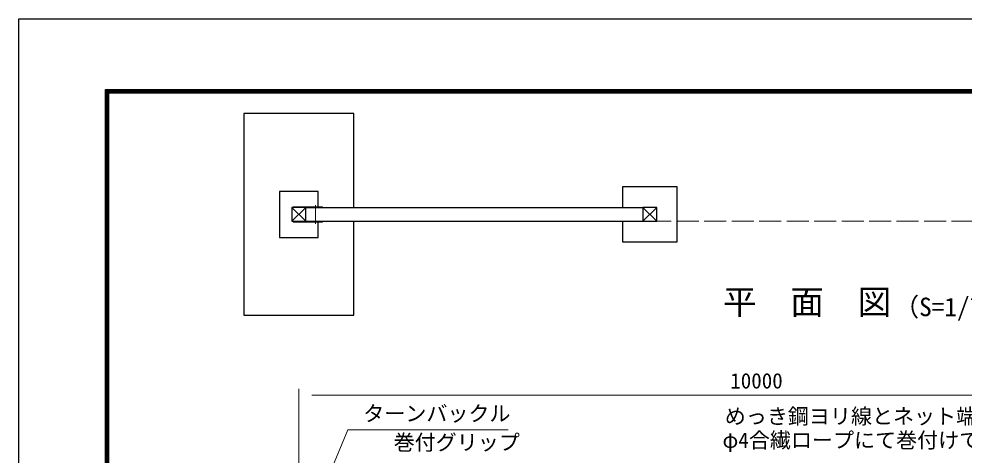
# Model space of a CAD drawing. Units: millimetres, scale not verified. Extents: x -14699 to 14701, y -10394 to 10396.
# Drawn here: x -14699 to -4382, y 5639 to 10396 of the extents above; entities that cross this region are included whole.
import ezdxf
from ezdxf.enums import TextEntityAlignment as Align

# ---------------------------------------------------------------- set-up
doc = ezdxf.new("R2010")
doc.units = ezdxf.units.MM
doc.header["$LTSCALE"] = 40
doc.linetypes.add('DASHED', pattern=[7.5, 6, -1.5])
doc.linetypes.add('USER1', pattern=[50.8, 31.75, -6.35, 6.35, -6.35])
for name, color, linetype, lineweight in [('0-0_D-TTL-TXT', 7, 'Continuous', 13), ('0-1_D-STR1', 1, 'Continuous', 25), ('0-2_D-BMK', 2, 'USER1', 13), ('0-3_D-STR3', 3, 'Continuous', 13), ('0-5_D-STR-DIM', 7, 'Continuous', 13), ('0-8_D-STR-TXT', 7, 'Continuous', 13), ('0-9_D-STR2', 7, 'Continuous', 13), ('0-B_D-STR4', 7, 'Continuous', 25), ('0-C_D-TTL', 7, 'Continuous', 25)]:
    doc.layers.add(name, color=color, linetype=linetype, lineweight=lineweight)
doc.styles.add('ＭＳ ゴシック', font='')
doc.styles.get('ＭＳ ゴシック').set_extended_font_data('MS Gothic')

msp = doc.modelspace()

# ---------------------------------------------------------------- linework, layer by layer
at = {"layer": '0-1_D-STR1'}
for p, q in [((-11718.12, 8338.56), (-11568.12, 8188.56)), ((-11568.12, 8338.56), (-11718.12, 8188.56)), ((-11568.12, 8338.56), (-7887.12, 8338.56)), ((-7887.12, 8338.56), (-7737.12, 8188.56)), ((-7737.12, 8338.56), (-7887.12, 8188.56)), ((-11568.12, 8188.56), (-7887.12, 8188.56))]:
    msp.add_line(p, q, dxfattribs=at)
for points in [[(-11718.12, 8338.56), (-11718.12, 8188.56), (-11568.12, 8188.56), (-11568.12, 8338.56)], [(-7887.12, 8338.56), (-7887.12, 8188.56), (-7737.12, 8188.56), (-7737.12, 8338.56)]]:
    msp.add_lwpolyline(points, close=True, dxfattribs=at)
at = {"layer": '0-2_D-BMK'}
msp.add_line((-11463.12, 8366.06), (-11463.12, 8161.06), dxfattribs=at)
at = {"layer": '0-3_D-STR3'}
for p, q in [((-11705.62, 8347.56), (-11385.62, 8347.56)), ((-11705.62, 8347.56), (-11705.62, 8338.56)), ((-11705.62, 8338.56), (-11385.62, 8338.56)), ((-11385.62, 8347.56), (-11385.62, 8338.56)), ((-11705.62, 8188.56), (-11385.62, 8188.56)), ((-11705.62, 8179.56), (-11705.62, 8188.56)), ((-11705.62, 8179.56), (-11385.62, 8179.56)), ((-11385.62, 8179.56), (-11385.62, 8188.56))]:
    msp.add_line(p, q, dxfattribs=at)
at = {"layer": '0-5_D-STR-DIM'}
for p, q in [((-11643.12, 5415.54), (-11643.12, 6361.27)), ((-11503.12, 6291.27), (-1783.12, 6291.27))]:
    msp.add_line(p, q, dxfattribs=at)
at = {"layer": '0-8_D-STR-TXT'}
msp.add_lwpolyline([(-9357.81, 5914.64), (-11108.38, 5914.64), (-11400.35, 5214.38)], dxfattribs=at)
at = {"layer": '0-9_D-STR2', "linetype": 'DASHED'}
msp.add_line((-11718.12, 8188.56), (1156.88, 8188.56), dxfattribs=at)
at = {"layer": '0-B_D-STR4'}
for p, q in [((-11043.12, 9363.56), (-12243.12, 9363.56)), ((-11043.12, 8338.56), (-11043.12, 9363.56)), ((-8112.12, 8563.56), (-8112.12, 8338.56)), ((-11430.62, 8513.56), (-11855.62, 8513.56)), ((-11430.62, 8338.56), (-11430.62, 8513.56))]:
    msp.add_line(p, q, dxfattribs=at)
for points in [[(-12243.12, 9363.56), (-12243.12, 7163.56), (-11043.12, 7163.56), (-11043.12, 8188.56)], [(-8112.12, 8188.56), (-8112.12, 7963.56), (-7512.12, 7963.56), (-7512.12, 8563.56), (-8112.12, 8563.56)], [(-11855.62, 8513.56), (-11855.62, 8013.56), (-11430.62, 8013.56), (-11430.62, 8188.56)]]:
    msp.add_lwpolyline(points, dxfattribs=at)
at = {"layer": '0-C_D-TTL', "color": 2}
msp.add_lwpolyline([(-14698.88, 10395.79), (14701.12, 10395.79), (14701.12, -10394.21), (-14698.88, -10394.21)], close=True, dxfattribs=at)
at = {"layer": '0-C_D-TTL'}
for points in [[(-13753.88, 9625.79), (13756.12, 9625.79), (13756.12, -9624.21), (-13753.88, -9624.21)], [(-13745.13, 9617.04), (13747.37, 9617.04), (13747.37, -9615.46), (-13745.13, -9615.46)], [(-13736.38, 9608.29), (13738.62, 9608.29), (13738.62, -9606.71), (-13736.38, -9606.71)], [(-13727.63, 9599.54), (13729.87, 9599.54), (13729.87, -9597.96), (-13727.63, -9597.96)], [(-13718.88, 9590.79), (13721.12, 9590.79), (13721.12, -9589.21), (-13718.88, -9589.21)]]:
    msp.add_lwpolyline(points, close=True, dxfattribs=at)

# ---------------------------------------------------------------- texts
at = {"layer": '0-0_D-TTL-TXT', "style": 'ＭＳ ゴシック'}
for s, height, p in [('平\u3000面\u3000図', 269.5, (-7014.28, 7093.38)), ('（S=1/70）', 202.1, (-5148.18, 7093.54))]:
    msp.add_text(s, height=height, dxfattribs=at).set_placement(p, align=Align.BOTTOM_LEFT)
at = {"layer": '0-5_D-STR-DIM', "style": 'ＭＳ ゴシック'}
msp.add_text('10000', height=168.3, dxfattribs=at).set_placement((-6934.14, 6314.89), align=Align.BOTTOM_LEFT)
at = {"layer": '0-8_D-STR-TXT', "style": 'ＭＳ ゴシック'}
for s, p in [('ターンバックル', (-10939.92, 5958.25)), ('めっき鋼ヨリ線とネット端部のφ6合繊ロープを', (-6994.19, 5928.7)), ('巻付グリップ', (-10608.41, 5643.63)), ('φ4合繊ロープにて巻付けて固定', (-7019.96, 5667.72))]:
    msp.add_text(s, height=168.3, dxfattribs=at).set_placement(p, align=Align.BOTTOM_LEFT)

doc.saveas('drawing.dxf')
